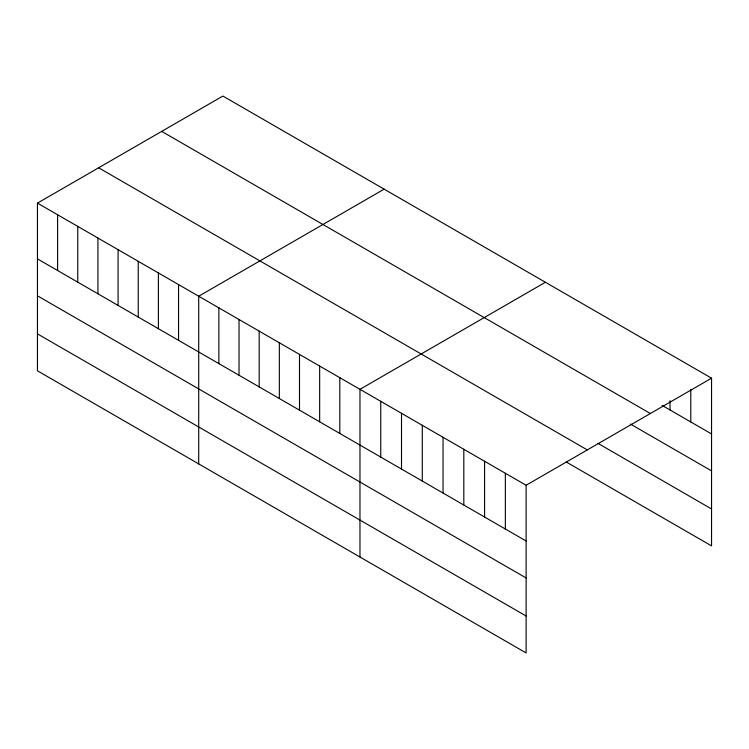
<?xml version="1.0" encoding="UTF-8"?>
<svg xmlns="http://www.w3.org/2000/svg" width="749" height="749" viewBox="0 0 749 749"><rect width="100%" height="100%" fill="white"/><g stroke="black" fill="none" stroke-linecap="round" stroke-linejoin="round"><path stroke-width="1.12" d="M37.45 203.119L526.116 485.249L526.116 652.941L37.45 370.811L37.45 203.119L222.884 96.059L711.55 378.189L711.55 545.881L566.169 461.955M384.143 189.16L198.71 296.22L198.71 463.912M545.403 282.261L359.969 389.321L359.969 557.022M526.116 485.249L711.55 378.189M662.097 405.396L711.55 433.952M161.69 131.384L650.357 413.514M630.452 424.065L711.55 470.887M597.814 443.286L711.55 508.946M98.643 167.785L587.31 449.915M37.45 258.873L526.116 541.003M37.45 295.818L526.116 577.947M37.45 333.876L526.116 616.006M690.784 389.433L690.784 421.959M670.009 400.678L670.009 409.965M505.35 473.256L505.35 529.019M484.584 461.262L484.584 517.025M463.818 449.278L463.818 505.032M443.043 437.285L443.043 493.048M422.277 425.292L422.277 481.055M401.511 413.298L401.511 469.061M380.745 401.314L380.745 457.077M339.812 377.683L339.812 433.446M319.654 366.046L319.654 421.809M299.497 354.408L299.497 410.171M279.34 342.77L279.34 398.534M259.182 331.133L259.182 386.896M239.025 319.495L239.025 375.258M218.867 307.858L218.867 363.621M178.552 284.583L178.552 340.346M158.395 272.945L158.395 328.699M138.237 261.307L138.237 317.061M118.08 249.67L118.08 305.423M97.922 238.032L97.922 293.786M77.765 226.395L77.765 282.148M57.607 214.757L57.607 270.511"/></g></svg>
